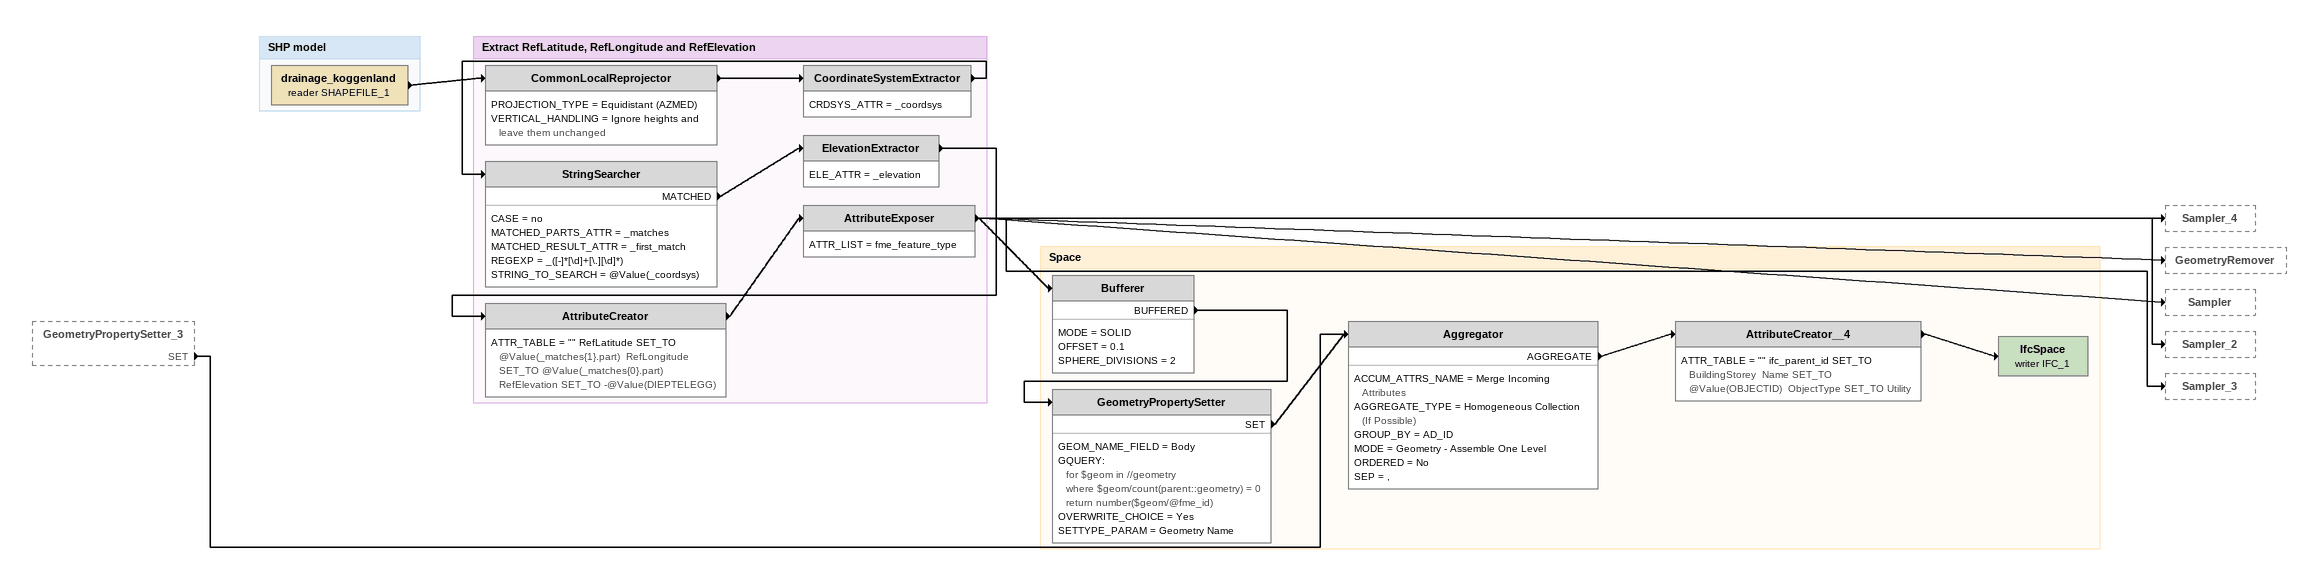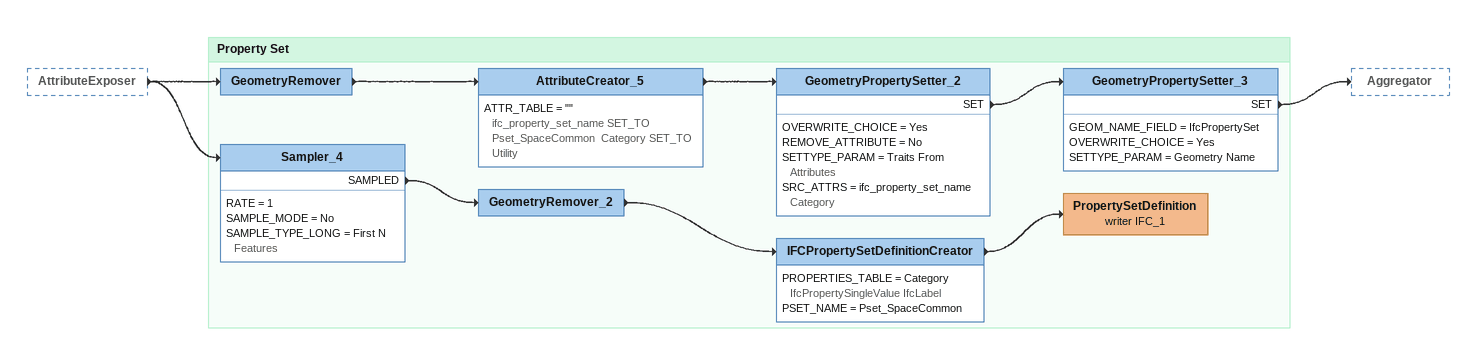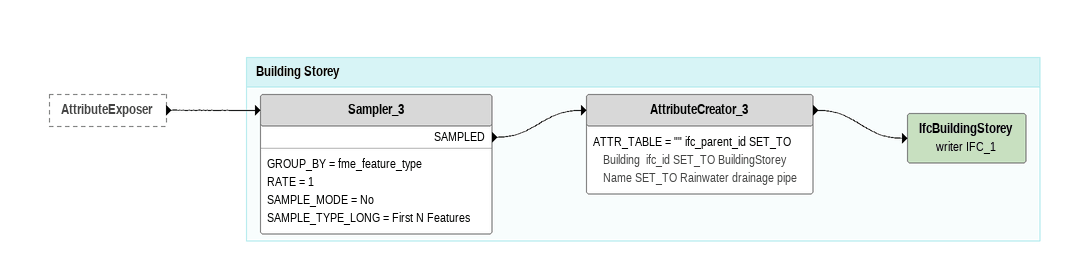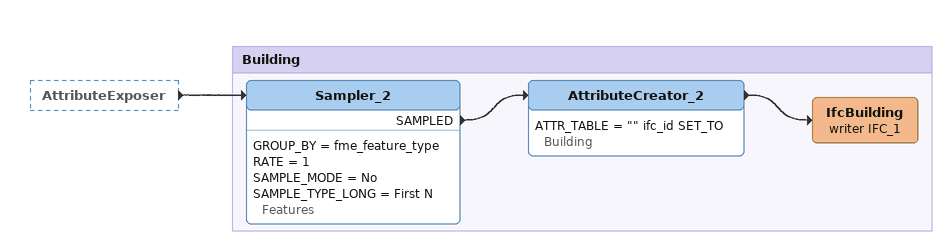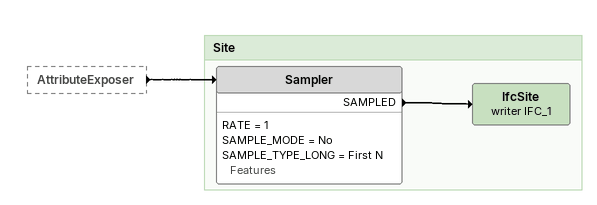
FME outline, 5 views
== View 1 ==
GeometryPropertySetter_3 [outside]
    SET -> Aggregator

Bookmark: SHP model
drainage_koggenland (reader SHAPEFILE_1)
    -> CommonLocalReprojector

Bookmark: Extract RefLatitude, RefLongitude and RefElevation
CommonLocalReprojector
    PROJECTION_TYPE = Equidistant (AZMED)
    VERTICAL_HANDLING = Ignore heights and leave them unchanged
    -> CoordinateSystemExtractor
CoordinateSystemExtractor
    CRDSYS_ATTR = _coordsys
    -> StringSearcher
StringSearcher
    CASE = no
    MATCHED_PARTS_ATTR = _matches
    MATCHED_RESULT_ATTR = _first_match
    REGEXP = _([-]*[\d]+[\.][\d]*)
    STRING_TO_SEARCH = @Value(_coordsys)
    MATCHED -> ElevationExtractor
ElevationExtractor
    ELE_ATTR = _elevation
    -> AttributeCreator
AttributeCreator
    ATTR_TABLE = "" RefLatitude SET_TO @Value(_matches{1}.part)  RefLongitude SET_TO @Value(_matches{0}.part)  RefElevation SET_TO -@Value(DIEPTELEGG)
    -> AttributeExposer
AttributeExposer
    ATTR_LIST = fme_feature_type
    -> Bufferer
    -> Sampler_4
    -> GeometryRemover
    -> Sampler
    -> Sampler_2
    -> Sampler_3

Bookmark: Space
Bufferer
    MODE = SOLID
    OFFSET = 0.1
    SPHERE_DIVISIONS = 2
    BUFFERED -> GeometryPropertySetter
GeometryPropertySetter
    GEOM_NAME_FIELD = Body
    GQUERY:
      for $geom in //geometry
      where $geom/count(parent::geometry) = 0
      return number($geom/@fme_id)
    OVERWRITE_CHOICE = Yes
    SETTYPE_PARAM = Geometry Name
    SET -> Aggregator
Aggregator
    ACCUM_ATTRS_NAME = Merge Incoming Attributes
    AGGREGATE_TYPE = Homogeneous Collection (If Possible)
    GROUP_BY = AD_ID
    MODE = Geometry - Assemble One Level
    ORDERED = No
    SEP = ,
    AGGREGATE -> AttributeCreator__4
AttributeCreator__4
    ATTR_TABLE = "" ifc_parent_id SET_TO BuildingStorey  Name SET_TO @Value(OBJECTID)  ObjectType SET_TO Utility
    -> IfcSpace (writer IFC_1)
IfcSpace (writer IFC_1)

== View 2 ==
AttributeExposer [outside]
    -> Sampler_4
    -> GeometryRemover

Bookmark: Property Set
GeometryRemover
    -> AttributeCreator_5
AttributeCreator_5
    ATTR_TABLE = "" ifc_property_set_name SET_TO Pset_SpaceCommon  Category SET_TO Utility
    -> GeometryPropertySetter_2
GeometryPropertySetter_2
    OVERWRITE_CHOICE = Yes
    REMOVE_ATTRIBUTE = No
    SETTYPE_PARAM = Traits From Attributes
    SRC_ATTRS = ifc_property_set_name Category
    SET -> GeometryPropertySetter_3
GeometryPropertySetter_3
    GEOM_NAME_FIELD = IfcPropertySet
    OVERWRITE_CHOICE = Yes
    SETTYPE_PARAM = Geometry Name
    SET -> Aggregator
Sampler_4
    RATE = 1
    SAMPLE_MODE = No
    SAMPLE_TYPE_LONG = First N Features
    SAMPLED -> GeometryRemover_2
GeometryRemover_2
    -> IFCPropertySetDefinitionCreator
IFCPropertySetDefinitionCreator
    PROPERTIES_TABLE = Category IfcPropertySingleValue IfcLabel
    PSET_NAME = Pset_SpaceCommon
    -> PropertySetDefinition (writer IFC_1)
PropertySetDefinition (writer IFC_1)

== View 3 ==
AttributeExposer [outside]
    -> Sampler_3

Bookmark: Building Storey
Sampler_3
    GROUP_BY = fme_feature_type
    RATE = 1
    SAMPLE_MODE = No
    SAMPLE_TYPE_LONG = First N Features
    SAMPLED -> AttributeCreator_3
AttributeCreator_3
    ATTR_TABLE = "" ifc_parent_id SET_TO Building  ifc_id SET_TO BuildingStorey  Name SET_TO Rainwater drainage pipe
    -> IfcBuildingStorey (writer IFC_1)
IfcBuildingStorey (writer IFC_1)

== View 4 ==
AttributeExposer [outside]
    -> Sampler_2

Bookmark: Building
Sampler_2
    GROUP_BY = fme_feature_type
    RATE = 1
    SAMPLE_MODE = No
    SAMPLE_TYPE_LONG = First N Features
    SAMPLED -> AttributeCreator_2
AttributeCreator_2
    ATTR_TABLE = "" ifc_id SET_TO Building
    -> IfcBuilding (writer IFC_1)
IfcBuilding (writer IFC_1)

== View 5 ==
AttributeExposer [outside]
    -> Sampler

Bookmark: Site
Sampler
    RATE = 1
    SAMPLE_MODE = No
    SAMPLE_TYPE_LONG = First N Features
    SAMPLED -> IfcSite (writer IFC_1)
IfcSite (writer IFC_1)
